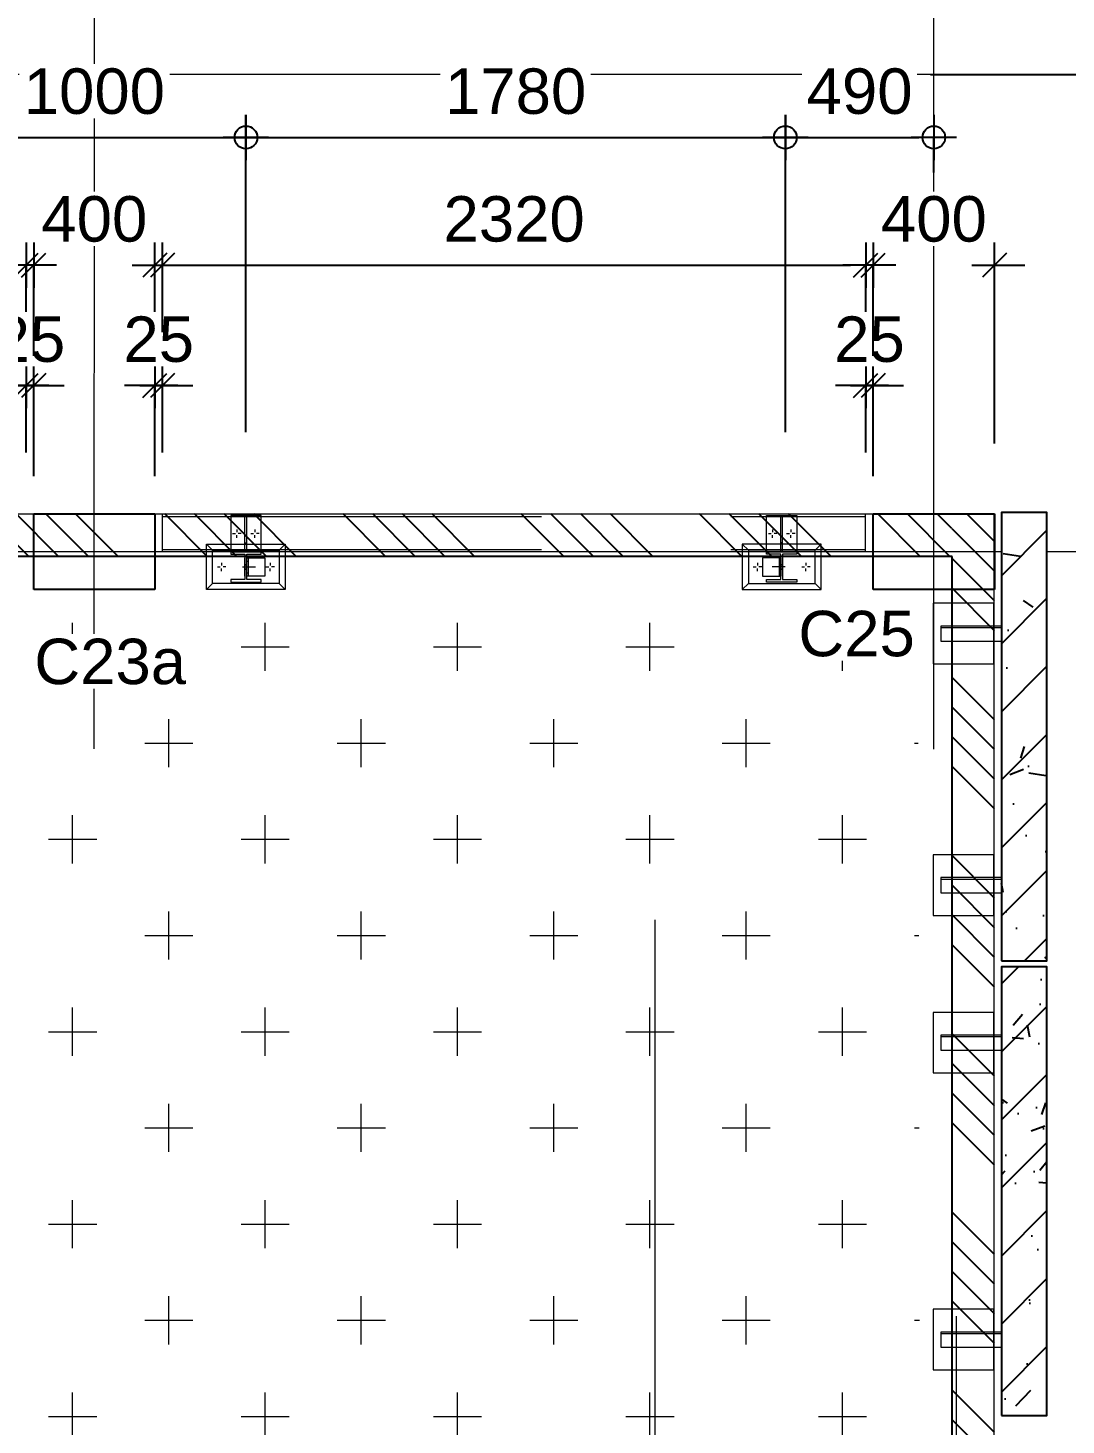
# Model space of a CAD drawing. Header units: millimetres. Extents: x 663313 to 1226001, y 1431724 to 1620898.
# Drawn here: x 663628.987 to 663632.412, y 1524776.577 to 1524781.188 of the extents above; entities that cross this region are included whole.
import ezdxf

# ---------------------------------------------------------------- set-up
doc = ezdxf.new("R2010")
doc.units = ezdxf.units.MM
for name, pattern in [('Grid Line', [22.225, 12.7, -3.175000000000001, 3.175000000000001, -3.175000000000001]), ('HIDDEN', [0.375, 0.25, -0.125]), ('XKITLINE00', [0]), ('XKITLINE02', [4, 2, -2])]:
    doc.linetypes.add(name, pattern=pattern)
doc.layers.get('Defpoints').update_dxf_attribs({"color": 140})
for name, color, linetype in [('000 - CONCRETE_COL_HATCH_', 251, 'Continuous'), ('000 - CONCRETE_PRECAST_CUT_COLOR_4', 4, 'Continuous'), ('000 - CONCRETE_PRECAST_MAIN_COLOR_1', 1, 'Continuous'), ('000 - CONCRETE_PRECAST_WIPEOUT_', 250, 'Continuous'), ('000 - D I M', 1, 'Continuous'), ('BR', 6, 'Continuous'), ('CVA044__', 2, 'Continuous'), ('DIM', 1, 'Continuous'), ('TEXT', 3, 'Continuous')]:
    doc.layers.add(name, color=color, linetype=linetype)
for name, color, linetype, lineweight in [('A-FLOR-E', 2, 'Continuous', 9), ('Bolt', 7, 'Continuous', 0), ('Part', 2, 'Continuous', 0), ('S-GRID', 1, 'Continuous', 9)]:
    doc.layers.add(name, color=color, linetype=linetype, lineweight=lineweight)
doc.styles.add('Arial', font='arial.ttf')
doc.dimstyles.new('Dim-Cen', dxfattribs={"dimscale": 0.05, "dimtxt": 3, "dimasz": 1, "dimexe": 0, "dimexo": 1, "dimgap": 1.5, "dimtad": 1, "dimdec": 0, "dimlfac": 1000, "dimzin": 1, "dimdsep": 46, "dimtxsty": 'Arial', "dimblk": 'CEN1', "dimcen": 0.09, "dimclrd": 1, "dimclre": 49, "dimclrt": 3, "dimadec": 0, "dimazin": 0, "dimtfac": 1, "dimtdec": 0, "dimtix": 1, "dimtofl": 0, "dimtmove": 2, "dimatfit": 3, "dimfxl": 1, "dimtfill": 1, "dimtolj": 1, "dimtzin": 0, "dimarcsym": 1})
doc.dimstyles.new('Dim-End', dxfattribs={"dimscale": 0.05, "dimtxt": 3, "dimasz": 1, "dimexe": 0, "dimexo": 2.5, "dimgap": 1.5, "dimtad": 1, "dimdec": 0, "dimlfac": 1000, "dimzin": 1, "dimdsep": 46, "dimtxsty": 'Arial', "dimblk": 'END', "dimcen": 0.09, "dimclrd": 1, "dimclre": 49, "dimclrt": 3, "dimadec": 0, "dimazin": 0, "dimtfac": 1, "dimtdec": 0, "dimtix": 1, "dimtofl": 0, "dimtmove": 2, "dimatfit": 3, "dimfxl": 1, "dimtfill": 1, "dimtfillclr": 256, "dimtolj": 1, "dimtzin": 0, "dimarcsym": 0})

# ---------------------------------------------------------------- blocks, each defined once
blk = doc.blocks.new('END')
at = {"color": 1}
for p, q in [((0, 1.5), (0, -1.5)), ((1.5, 0), (-1.5, 0))]:
    blk.add_line(p, q, dxfattribs=at)
at = {"color": 3}
blk.add_line((-0.7954951288348298, -0.7954951288348866), (0.7954951288348866, 0.7954951288348298), dxfattribs=at)
blk = doc.blocks.new('*D4367')
at = {"layer": '000 - D I M', "color": 49, "lineweight": -2, "transparency": 16777216}
for p, q in [((663626.6813438102, 1524780.184057588), (663626.6813438102, 1524780.405155218)), ((663628.9813439604, 1524780.184057588), (663628.9813439604, 1524780.405155218))]:
    blk.add_line(p, q, dxfattribs=at)
at = {"layer": '000 - D I M', "color": 1, "lineweight": -2, "transparency": 16777216}
blk.add_line((663626.7313438102, 1524780.405155218), (663628.9313439603, 1524780.405155218), dxfattribs=at)
at = {"layer": 'Defpoints', "color": 0, "transparency": 16777216}
for p in [(663628.9813439604, 1524780.405155218), (663626.6813438102, 1524780.059057588), (663628.9813439604, 1524780.059057588)]:
    blk.add_point(p, dxfattribs=at)
at = {"layer": '000 - D I M', "color": 1, "lineweight": -2, "transparency": 16777216, "xscale": 0.05, "yscale": 0.05, "zscale": 0.05, "rotation": 180}
blk.add_blockref('END', (663626.6813438102, 1524780.405155218), dxfattribs=at)
at = {"layer": '000 - D I M', "color": 1, "lineweight": -2, "transparency": 16777216, "xscale": 0.05, "yscale": 0.05, "zscale": 0.05}
blk.add_blockref('END', (663628.9813439604, 1524780.405155218), dxfattribs=at)
at = {"layer": '000 - D I M', "color": 3, "transparency": 16777216, "insert": (663627.8313438853, 1524780.556792326), "char_height": 0.15, "attachment_point": 5, "style": 'Arial', "bg_fill": 3, "box_fill_scale": 1.1, "bg_fill_color": 256, "bg_fill_true_color": 13158600, "bg_fill_transparency": 0}
blk.add_mtext('\\A1;2300', dxfattribs=at)
blk = doc.blocks.new('*D4368')
at = {"layer": '000 - D I M', "color": 1, "lineweight": -2, "transparency": 16777216}
for p, q in [((663628.9313439601, 1524780.008206837), (663628.8813439602, 1524780.008206837)), ((663629.0563109141, 1524780.008206837), (663629.106310914, 1524780.008206837))]:
    blk.add_line(p, q, dxfattribs=at)
at = {"layer": '000 - D I M', "color": 49, "lineweight": -2, "transparency": 16777216}
for p, q in [((663628.9813439602, 1524779.787109206), (663628.9813439602, 1524780.008206837)), ((663629.0063109141, 1524779.709111219), (663629.0063109141, 1524780.008206837))]:
    blk.add_line(p, q, dxfattribs=at)
at = {"layer": 'Defpoints', "color": 0, "transparency": 16777216}
for p in [(663629.0063109141, 1524780.008206837), (663628.9813439602, 1524779.662109206), (663629.0063109141, 1524779.584111219)]:
    blk.add_point(p, dxfattribs=at)
at = {"layer": '000 - D I M', "color": 1, "lineweight": -2, "transparency": 16777216, "xscale": 0.05, "yscale": 0.05, "zscale": 0.05}
blk.add_blockref('END', (663628.9813439602, 1524780.008206837), dxfattribs=at)
at = {"layer": '000 - D I M', "color": 1, "lineweight": -2, "transparency": 16777216, "xscale": 0.05, "yscale": 0.05, "zscale": 0.05, "rotation": 180}
blk.add_blockref('END', (663629.0063109141, 1524780.008206837), dxfattribs=at)
at = {"layer": '000 - D I M', "color": 3, "transparency": 16777216, "insert": (663628.993827437, 1524780.159792785), "char_height": 0.15, "attachment_point": 5, "style": 'Arial', "bg_fill": 3, "box_fill_scale": 1.1, "bg_fill_color": 256, "bg_fill_true_color": 13158600, "bg_fill_transparency": 0}
blk.add_mtext('\\A1;25', dxfattribs=at)
blk = doc.blocks.new('*D4369')
at = {"layer": '000 - D I M', "color": 1, "lineweight": -2, "transparency": 16777216}
for p, q in [((663628.9563109142, 1524780.405155218), (663628.9063109143, 1524780.405155218)), ((663629.456310915, 1524780.405155218), (663629.5063109149, 1524780.405155218))]:
    blk.add_line(p, q, dxfattribs=at)
at = {"layer": '000 - D I M', "color": 49, "lineweight": -2, "transparency": 16777216}
for p, q in [((663629.0063109143, 1524780.1060596), (663629.0063109143, 1524780.405155218)), ((663629.4063109149, 1524780.106058462), (663629.4063109149, 1524780.405155218))]:
    blk.add_line(p, q, dxfattribs=at)
at = {"layer": 'Defpoints', "color": 0, "transparency": 16777216}
for p in [(663629.4063109149, 1524780.405155218), (663629.0063109143, 1524779.9810596), (663629.4063109149, 1524779.981058462)]:
    blk.add_point(p, dxfattribs=at)
at = {"layer": '000 - D I M', "color": 1, "lineweight": -2, "transparency": 16777216, "xscale": 0.05, "yscale": 0.05, "zscale": 0.05}
blk.add_blockref('END', (663629.0063109143, 1524780.405155218), dxfattribs=at)
at = {"layer": '000 - D I M', "color": 1, "lineweight": -2, "transparency": 16777216, "xscale": 0.05, "yscale": 0.05, "zscale": 0.05, "rotation": 180}
blk.add_blockref('END', (663629.4063109149, 1524780.405155218), dxfattribs=at)
at = {"layer": '000 - D I M', "color": 3, "transparency": 16777216, "insert": (663629.2063109146, 1524780.556741166), "char_height": 0.15, "attachment_point": 5, "style": 'Arial', "bg_fill": 3, "box_fill_scale": 1.1, "bg_fill_color": 256, "bg_fill_true_color": 13158600, "bg_fill_transparency": 0}
blk.add_mtext('\\A1;400', dxfattribs=at)
blk = doc.blocks.new('*D4370')
at = {"layer": '000 - D I M', "color": 1, "lineweight": -2, "transparency": 16777216}
for p, q in [((663629.3563109149, 1524780.008206837), (663629.3063109149, 1524780.008206837)), ((663629.4813440603, 1524780.008206837), (663629.5313440602, 1524780.008206837))]:
    blk.add_line(p, q, dxfattribs=at)
at = {"layer": '000 - D I M', "color": 49, "lineweight": -2, "transparency": 16777216}
for p, q in [((663629.4063109149, 1524779.709110081), (663629.4063109149, 1524780.008206837)), ((663629.4313440602, 1524779.787109207), (663629.4313440602, 1524780.008206837))]:
    blk.add_line(p, q, dxfattribs=at)
at = {"layer": 'Defpoints', "color": 0, "transparency": 16777216}
for p in [(663629.4313440602, 1524780.008206837), (663629.4313440602, 1524779.662109207), (663629.4063109149, 1524779.584110081)]:
    blk.add_point(p, dxfattribs=at)
at = {"layer": '000 - D I M', "color": 1, "lineweight": -2, "transparency": 16777216, "xscale": 0.05, "yscale": 0.05, "zscale": 0.05}
blk.add_blockref('END', (663629.4063109149, 1524780.008206837), dxfattribs=at)
at = {"layer": '000 - D I M', "color": 1, "lineweight": -2, "transparency": 16777216, "xscale": 0.05, "yscale": 0.05, "zscale": 0.05, "rotation": 180}
blk.add_blockref('END', (663629.4313440602, 1524780.008206837), dxfattribs=at)
at = {"layer": '000 - D I M', "color": 3, "transparency": 16777216, "insert": (663629.4188274876, 1524780.159792785), "char_height": 0.15, "attachment_point": 5, "style": 'Arial', "bg_fill": 3, "box_fill_scale": 1.1, "bg_fill_color": 256, "bg_fill_true_color": 13158600, "bg_fill_transparency": 0}
blk.add_mtext('\\A1;25', dxfattribs=at)
blk = doc.blocks.new('*D4371')
at = {"layer": '000 - D I M', "color": 49, "lineweight": -2, "transparency": 16777216}
for p, q in [((663629.4313440602, 1524780.184057588), (663629.4313440602, 1524780.405155218)), ((663631.7513458603, 1524780.184057588), (663631.7513458603, 1524780.405155218))]:
    blk.add_line(p, q, dxfattribs=at)
at = {"layer": '000 - D I M', "color": 1, "lineweight": -2, "transparency": 16777216}
blk.add_line((663629.4813440603, 1524780.405155218), (663631.7013458603, 1524780.405155218), dxfattribs=at)
at = {"layer": 'Defpoints', "color": 0, "transparency": 16777216}
for p in [(663631.7513458603, 1524780.405155218), (663629.4313440602, 1524780.059057588), (663631.7513458603, 1524780.059057588)]:
    blk.add_point(p, dxfattribs=at)
at = {"layer": '000 - D I M', "color": 1, "lineweight": -2, "transparency": 16777216, "xscale": 0.05, "yscale": 0.05, "zscale": 0.05, "rotation": 180}
blk.add_blockref('END', (663629.4313440602, 1524780.405155218), dxfattribs=at)
at = {"layer": '000 - D I M', "color": 1, "lineweight": -2, "transparency": 16777216, "xscale": 0.05, "yscale": 0.05, "zscale": 0.05}
blk.add_blockref('END', (663631.7513458603, 1524780.405155218), dxfattribs=at)
at = {"layer": '000 - D I M', "color": 3, "transparency": 16777216, "insert": (663630.5913449603, 1524780.556792326), "char_height": 0.15, "attachment_point": 5, "style": 'Arial', "bg_fill": 3, "box_fill_scale": 1.1, "bg_fill_color": 256, "bg_fill_true_color": 13158600, "bg_fill_transparency": 0}
blk.add_mtext('\\A1;2320', dxfattribs=at)
blk = doc.blocks.new('*D4394')
at = {"layer": '000 - D I M', "color": 1, "lineweight": -2, "transparency": 16777216}
for p, q in [((663631.7013458612, 1524780.008206837), (663631.6513458613, 1524780.008206837)), ((663631.8263109166, 1524780.008206837), (663631.8763109165, 1524780.008206837))]:
    blk.add_line(p, q, dxfattribs=at)
at = {"layer": '000 - D I M', "color": 49, "lineweight": -2, "transparency": 16777216}
for p, q in [((663631.7513458612, 1524779.787109206), (663631.7513458612, 1524780.008206837)), ((663631.7763109165, 1524779.709173018), (663631.7763109165, 1524780.008206837))]:
    blk.add_line(p, q, dxfattribs=at)
at = {"layer": 'Defpoints', "color": 0, "transparency": 16777216}
for p in [(663631.7763109165, 1524780.008206837), (663631.7513458612, 1524779.662109206), (663631.7763109165, 1524779.584173018)]:
    blk.add_point(p, dxfattribs=at)
at = {"layer": '000 - D I M', "color": 1, "lineweight": -2, "transparency": 16777216, "xscale": 0.05, "yscale": 0.05, "zscale": 0.05}
blk.add_blockref('END', (663631.7513458612, 1524780.008206837), dxfattribs=at)
at = {"layer": '000 - D I M', "color": 1, "lineweight": -2, "transparency": 16777216, "xscale": 0.05, "yscale": 0.05, "zscale": 0.05, "rotation": 180}
blk.add_blockref('END', (663631.7763109165, 1524780.008206837), dxfattribs=at)
at = {"layer": '000 - D I M', "color": 3, "transparency": 16777216, "insert": (663631.7638283889, 1524780.159792785), "char_height": 0.15, "attachment_point": 5, "style": 'Arial', "bg_fill": 3, "box_fill_scale": 1.1, "bg_fill_color": 256, "bg_fill_true_color": 13158600, "bg_fill_transparency": 0}
blk.add_mtext('\\A1;25', dxfattribs=at)
blk = doc.blocks.new('*D4372')
at = {"layer": '000 - D I M', "color": 1, "lineweight": -2, "transparency": 16777216}
for p, q in [((663631.7263109165, 1524780.405155218), (663631.6763109165, 1524780.405155218)), ((663632.226310917, 1524780.405155218), (663632.2763109169, 1524780.405155218))]:
    blk.add_line(p, q, dxfattribs=at)
at = {"layer": '000 - D I M', "color": 49, "lineweight": -2, "transparency": 16777216}
for p, q in [((663631.7763109165, 1524780.106121399), (663631.7763109165, 1524780.405155218)), ((663632.1763109169, 1524779.81656233), (663632.1763109169, 1524780.405155218))]:
    blk.add_line(p, q, dxfattribs=at)
at = {"layer": 'Defpoints', "color": 0, "transparency": 16777216}
for p in [(663632.1763109169, 1524780.405155218), (663631.7763109165, 1524779.981121399), (663632.1763109169, 1524779.69156233)]:
    blk.add_point(p, dxfattribs=at)
at = {"layer": '000 - D I M', "color": 1, "lineweight": -2, "transparency": 16777216, "xscale": 0.05, "yscale": 0.05, "zscale": 0.05}
blk.add_blockref('END', (663631.7763109165, 1524780.405155218), dxfattribs=at)
at = {"layer": '000 - D I M', "color": 1, "lineweight": -2, "transparency": 16777216, "xscale": 0.05, "yscale": 0.05, "zscale": 0.05, "rotation": 180}
blk.add_blockref('END', (663632.1763109169, 1524780.405155218), dxfattribs=at)
at = {"layer": '000 - D I M', "color": 3, "transparency": 16777216, "insert": (663631.9763109167, 1524780.556741166), "char_height": 0.15, "attachment_point": 5, "style": 'Arial', "bg_fill": 3, "box_fill_scale": 1.1, "bg_fill_color": 256, "bg_fill_true_color": 13158600, "bg_fill_transparency": 0}
blk.add_mtext('\\A1;400', dxfattribs=at)
blk = doc.blocks.new('CEN1')
at = {"color": 1}
for p, q in [((0, 1.5), (0, -1.5)), ((1.5, 0), (-1.5, 0))]:
    blk.add_line(p, q, dxfattribs=at)
at = {"color": 3}
blk.add_circle((0, 0), 0.75, dxfattribs=at)
blk = doc.blocks.new('*D4376')
at = {"layer": '000 - D I M', "color": 49, "lineweight": -2, "transparency": 16777216}
for p, q in [((663628.7063374605, 1524779.853341565), (663628.7063374605, 1524780.826671594)), ((663629.7064627605, 1524779.853341565), (663629.7064627605, 1524780.826671594))]:
    blk.add_line(p, q, dxfattribs=at)
at = {"layer": '000 - D I M', "color": 1, "lineweight": -2, "transparency": 16777216}
blk.add_line((663628.7563374606, 1524780.826671594), (663629.6564627604, 1524780.826671594), dxfattribs=at)
at = {"layer": 'Defpoints', "color": 0, "transparency": 16777216}
for p in [(663629.7064627605, 1524780.826671594), (663628.7063374605, 1524779.803341565), (663629.7064627605, 1524779.803341565)]:
    blk.add_point(p, dxfattribs=at)
at = {"layer": '000 - D I M', "color": 1, "lineweight": -2, "transparency": 16777216, "xscale": 0.05, "yscale": 0.05, "zscale": 0.05, "rotation": 180}
blk.add_blockref('CEN1', (663628.7063374605, 1524780.826671594), dxfattribs=at)
at = {"layer": '000 - D I M', "color": 1, "lineweight": -2, "transparency": 16777216, "xscale": 0.05, "yscale": 0.05, "zscale": 0.05}
blk.add_blockref('CEN1', (663629.7064627605, 1524780.826671594), dxfattribs=at)
at = {"layer": '000 - D I M', "color": 3, "transparency": 16777216, "insert": (663629.2064001105, 1524780.978257542), "char_height": 0.15, "attachment_point": 5, "style": 'Arial', "bg_fill": 3, "box_fill_scale": 1.1, "bg_fill_color": 256, "bg_fill_true_color": 13158600, "bg_fill_transparency": 0}
blk.add_mtext('\\A1;1000', dxfattribs=at)
blk = doc.blocks.new('*D4377')
at = {"layer": '000 - D I M', "color": 49, "lineweight": -2, "transparency": 16777216}
for p, q in [((663629.7064627605, 1524779.853341565), (663629.7064627605, 1524780.826671594)), ((663631.4863216607, 1524779.853341565), (663631.4863216607, 1524780.826671594))]:
    blk.add_line(p, q, dxfattribs=at)
at = {"layer": '000 - D I M', "color": 1, "lineweight": -2, "transparency": 16777216}
blk.add_line((663629.7564627605, 1524780.826671594), (663631.4363216606, 1524780.826671594), dxfattribs=at)
at = {"layer": 'Defpoints', "color": 0, "transparency": 16777216}
for p in [(663631.4863216607, 1524780.826671594), (663629.7064627605, 1524779.803341565), (663631.4863216607, 1524779.803341565)]:
    blk.add_point(p, dxfattribs=at)
at = {"layer": '000 - D I M', "color": 1, "lineweight": -2, "transparency": 16777216, "xscale": 0.05, "yscale": 0.05, "zscale": 0.05, "rotation": 180}
blk.add_blockref('CEN1', (663629.7064627605, 1524780.826671594), dxfattribs=at)
at = {"layer": '000 - D I M', "color": 1, "lineweight": -2, "transparency": 16777216, "xscale": 0.05, "yscale": 0.05, "zscale": 0.05}
blk.add_blockref('CEN1', (663631.4863216607, 1524780.826671594), dxfattribs=at)
at = {"layer": '000 - D I M', "color": 3, "transparency": 16777216, "insert": (663630.5963922106, 1524780.978257542), "char_height": 0.15, "attachment_point": 5, "style": 'Arial', "bg_fill": 3, "box_fill_scale": 1.1, "bg_fill_color": 256, "bg_fill_true_color": 13158600, "bg_fill_transparency": 0}
blk.add_mtext('\\A1;1780', dxfattribs=at)
blk = doc.blocks.new('*D4378')
at = {"layer": '000 - D I M', "color": 49, "lineweight": -2, "transparency": 16777216}
for p, q in [((663631.4863216607, 1524780.376147489), (663631.4863216607, 1524780.826671594)), ((663631.9763233126, 1524780.710791785), (663631.9763233126, 1524780.826671594))]:
    blk.add_line(p, q, dxfattribs=at)
at = {"layer": '000 - D I M', "color": 1, "lineweight": -2, "transparency": 16777216}
blk.add_line((663631.5363216607, 1524780.826671594), (663631.9263233126, 1524780.826671594), dxfattribs=at)
at = {"layer": 'Defpoints', "color": 0, "transparency": 16777216}
for p in [(663631.9763233126, 1524780.826671594), (663631.9763233126, 1524780.660791785), (663631.4863216607, 1524780.326147489)]:
    blk.add_point(p, dxfattribs=at)
at = {"layer": '000 - D I M', "color": 1, "lineweight": -2, "transparency": 16777216, "xscale": 0.05, "yscale": 0.05, "zscale": 0.05, "rotation": 180}
blk.add_blockref('CEN1', (663631.4863216607, 1524780.826671594), dxfattribs=at)
at = {"layer": '000 - D I M', "color": 1, "lineweight": -2, "transparency": 16777216, "xscale": 0.05, "yscale": 0.05, "zscale": 0.05}
blk.add_blockref('CEN1', (663631.9763233126, 1524780.826671594), dxfattribs=at)
at = {"layer": '000 - D I M', "color": 3, "transparency": 16777216, "insert": (663631.7313224867, 1524780.978257542), "char_height": 0.15, "attachment_point": 5, "style": 'Arial', "bg_fill": 3, "box_fill_scale": 1.1, "bg_fill_color": 256, "bg_fill_true_color": 13158600, "bg_fill_transparency": 0}
blk.add_mtext('\\A1;490', dxfattribs=at)
blk = doc.blocks.new('*D4407')
at = {"layer": '000 - D I M', "color": 49, "lineweight": -2, "transparency": 16777216}
for p, q in [((663631.9654101707, 1524781.034102207), (663633.9934956096, 1524781.034102207)), ((663633.220391089, 1524779.459102207), (663633.9934956096, 1524779.459102207))]:
    blk.add_line(p, q, dxfattribs=at)
at = {"layer": '000 - D I M', "color": 1, "lineweight": -2, "transparency": 16777216}
blk.add_line((663633.9934956096, 1524779.509102207), (663633.9934956096, 1524780.984102207), dxfattribs=at)
at = {"layer": 'Defpoints', "color": 0, "transparency": 16777216}
for p in [(663631.9154101707, 1524781.034102207), (663633.9934956096, 1524781.034102207), (663633.1703910889, 1524779.459102207)]:
    blk.add_point(p, dxfattribs=at)
at = {"layer": '000 - D I M', "color": 1, "lineweight": -2, "transparency": 16777216, "xscale": 0.05, "yscale": 0.05, "zscale": 0.05}
for p, rotation in [((663633.9934956096, 1524781.034102207), 90), ((663633.9934956096, 1524779.459102207), 270)]:
    blk.add_blockref('CEN1', p, dxfattribs=dict(at, rotation=rotation))
at = {"layer": '000 - D I M', "color": 3, "transparency": 16777216, "insert": (663633.8419096618, 1524780.246602207), "char_height": 0.15, "attachment_point": 5, "rotation": 90, "style": 'Arial', "bg_fill": 3, "box_fill_scale": 1.1, "bg_fill_color": 256, "bg_fill_true_color": 13158600, "bg_fill_transparency": 0}
blk.add_mtext('\\A1;1575', dxfattribs=at)
blk = doc.blocks.new('*D4408')
at = {"layer": '000 - D I M', "color": 49, "lineweight": -2, "transparency": 16777216}
for p, q in [((663633.5072311216, 1524781.034102208), (663634.5996504205, 1524781.034102208)), ((663632.1950995951, 1524766.234102207), (663634.5996504205, 1524766.234102207))]:
    blk.add_line(p, q, dxfattribs=at)
at = {"layer": '000 - D I M', "color": 1, "lineweight": -2, "transparency": 16777216}
blk.add_line((663634.5996504205, 1524766.284102207), (663634.5996504205, 1524780.984102208), dxfattribs=at)
at = {"layer": 'Defpoints', "color": 0, "transparency": 16777216}
for p in [(663633.4572311216, 1524781.034102208), (663634.5996504205, 1524781.034102208), (663632.1450995951, 1524766.234102207)]:
    blk.add_point(p, dxfattribs=at)
at = {"layer": '000 - D I M', "color": 1, "lineweight": -2, "transparency": 16777216, "xscale": 0.05, "yscale": 0.05, "zscale": 0.05}
for p, rotation in [((663634.5996504205, 1524781.034102208), 90), ((663634.5996504205, 1524766.234102207), 270)]:
    blk.add_blockref('CEN1', p, dxfattribs=dict(at, rotation=rotation))
at = {"layer": '000 - D I M', "color": 3, "transparency": 16777216, "insert": (663634.4480644726, 1524773.634102207), "char_height": 0.15, "attachment_point": 5, "rotation": 90, "style": 'Arial', "bg_fill": 3, "box_fill_scale": 1.1, "bg_fill_color": 256, "bg_fill_true_color": 13158600, "bg_fill_transparency": 0}
blk.add_mtext('\\A1;14800', dxfattribs=at)
blk = doc.blocks.new('*U5722')
blk.add_wipeout([(0, 0), (150.00000002328295, 0), (150.00000002328295, 1479.999900097027), (0, 1479.999900097027)]).dxf.layer = '000 - CONCRETE_PRECAST_WIPEOUT_'
at = {"layer": '000 - CONCRETE_COL_HATCH_'}
h = blk.add_hatch(dxfattribs=at)
h.set_pattern_fill('ANSI31', color=256, angle=-2.197154778051754e-15)
h.set_pattern_definition([(45, (1531882.293100367, 696158.0415849704), (-112.2532015133644, 112.2532015133644), [])])
h.paths.add_polyline_path([(0, 0), (150.0000000232831, 0), (150.0000000232831, 1479.999900097013), (0, 1479.999900097013)])
h = blk.add_hatch(dxfattribs=at)
h.set_pattern_fill('AR-CONC', color=256, scale=0.05, angle=-2.197154778051754e-15)
h.set_pattern_definition([(49.99999999999999, (1531882.293100367, 695178.0416848734), (455.46167249001, -39.84771384725773), [47.62500000000001, -523.8750000000001]), (355, (1531882.293100367, 695178.0416848734), (-88.10855356242332, 477.6421130975879), [38.10000000000001, -419.1014604250001]), (100.4514447, (1531920.248117866, 695174.7210511233), (367.3531177258832, 437.7943797804878), [40.47502200000001, -445.2256115000001]), (46.18420000000002, (1531882.293100367, 695305.0416848734), (677.6976022303248, -105.1058198318179), [71.43749999999999, -785.8124999999999]), (96.63555760999996, (1531938.767850367, 695296.2829348735), (593.5103351287576, 618.5653114943038), [60.71255785000001, -667.8390204000001]), (351.1841511700001, (1531882.293100367, 695305.0416848734), (593.5103351624426, 618.5653114638317), [57.149917675, -628.6493298]), (21, (1531945.793100367, 695273.2916848734), (379.0359781728312, -255.662995467719), [47.62500000000001, -523.875]), (326.0000000000001, (1531945.793100367, 695273.2916848734), (154.5050708691177, 460.4699153057982), [38.1, -419.1]), (71.45144499999999, (1531977.379431867, 695251.9864351234), (533.5410481967904, 204.8069222147631), [40.475022, -445.224844]), (37.50000000000001, (1531882.293100367, 695178.0416848734), (7.721508126479551, 211.3875971828828), [0, -414.02, 0, -425.45, 0, -420.6875]), (7.499999999999998, (1531882.293100367, 695178.0416848734), (167.0491562757644, 250.4514370452988), [0, -242.57, 0, -404.495, 0, -160.3375]), (327.5, (1531740.688100367, 695178.0416848734), (338.9764879171785, -14.32185998168362), [0, -158.75, 0, -495.3000000000001, 0, -657.2250000000001]), (317.5, (1531677.188100367, 695178.0416848734), (370.3229534650451, 63.56622758333257), [0, -206.375, 0, -328.93, 0, -466.725])])
h.paths.add_polyline_path([(0, 0), (150.0000000232831, 0), (150.0000000232831, 1479.999900097013), (0, 1479.999900097013)])
at = {"layer": '000 - CONCRETE_PRECAST_MAIN_COLOR_1', "color": 0}
blk.add_lwpolyline([(0, 0), (150.0000000232831, 0), (150.0000000232831, 1479.999900097013), (0, 1479.999900097013)], close=True, dxfattribs=at)
blk = doc.blocks.new('44')
at = {"layer": 'Bolt', "color": 21, "linetype": 'XKITLINE00', "lineweight": 0}
for p, q in [((31.57491332525365, 20.21562250179704), (31.58423732523784, 20.21562250179704)), ((31.57491332525365, 20.21562250179704), (31.58423732523784, 20.21562250179704)), ((31.5889134253373, 20.22962245170493), (31.5889134253373, 20.22029845172074)), ((31.5889134253373, 20.22962245170493), (31.5889134253373, 20.22029845172074)), ((31.5889134253373, 20.20162255177274), (31.5889134253373, 20.21094655175693)), ((31.5889134253373, 20.20162255177274), (31.5889134253373, 20.21094655175693)), ((31.60291337524518, 20.21562250179704), (31.59358937526099, 20.21562250179704)), ((31.60291337524518, 20.21562250179704), (31.59358937526099, 20.21562250179704)), ((31.68491342524044, 20.16562255180907), (31.69423742522463, 20.16562255180907)), ((31.69891337538115, 20.17962250171695), (31.69891337538115, 20.17029850173276)), ((31.69891337538115, 20.15162245172542), (31.69891337538115, 20.16094645170961)), ((31.71291332528904, 20.16562255180907), (31.70358932530485, 20.16562255180907)), ((31.68491342524044, 20.10562255175319), (31.69423742522463, 20.10562255175319)), ((31.69891337538115, 20.11962250177749), (31.69891337538115, 20.1102985017933)), ((31.71291332528904, 20.10562255175319), (31.70358932530485, 20.10562255175319)), ((31.5889134253373, 20.06962255178951), (31.5889134253373, 20.06029855180532)), ((31.5889134253373, 20.06962255178951), (31.5889134253373, 20.06029855180532)), ((31.69891337538115, 20.09162245178595), (31.69891337538115, 20.10094645177014)), ((31.57491332525365, 20.05562245170586), (31.58423732523784, 20.05562245170586)), ((31.57491332525365, 20.05562245170586), (31.58423732523784, 20.05562245170586)), ((31.5889134253373, 20.04162250179797), (31.5889134253373, 20.05094650178216)), ((31.5889134253373, 20.04162250179797), (31.5889134253373, 20.05094650178216)), ((31.60291337524518, 20.05562245170586), (31.59358937526099, 20.05562245170586)), ((31.60291337524518, 20.05562245170586), (31.59358937526099, 20.05562245170586)), ((31.57491062139138, 18.44761935051065), (31.58423462137557, 18.44761935051065)), ((31.57491062139138, 18.44761935051065), (31.58423462137557, 18.44761935051065)), ((31.58891072147503, 18.46161930041853), (31.58891072147503, 18.45229530043434)), ((31.58891072147503, 18.46161930041853), (31.58891072147503, 18.45229530043434)), ((31.60291067138292, 18.44761935051065), (31.59358667139873, 18.44761935051065)), ((31.60291067138292, 18.44761935051065), (31.59358667139873, 18.44761935051065)), ((31.58891072147503, 18.433619250427), (31.58891072147503, 18.44294325041119)), ((31.58891072147503, 18.433619250427), (31.58891072147503, 18.44294325041119)), ((31.68491072137817, 18.39761925046332), (31.69423472136236, 18.39761925046332)), ((31.69891067151889, 18.41161935043056), (31.69891067151889, 18.40229535044637)), ((31.71291062142677, 18.39761925046332), (31.70358662144258, 18.39761925046332)), ((31.69891067151889, 18.38361930043902), (31.69891067151889, 18.39294330042321)), ((31.69891067151889, 18.35161935049109), (31.69891067151889, 18.3422953505069)), ((31.68491072137817, 18.33761925040744), (31.69423472136236, 18.33761925040744)), ((31.69891067151889, 18.32361930049956), (31.69891067151889, 18.33294330048375)), ((31.71291062142677, 18.33761925040744), (31.70358662144258, 18.33761925040744)), ((31.57491062139138, 18.28761930041946), (31.58423462137557, 18.28761930041946)), ((31.57491062139138, 18.28761930041946), (31.58423462137557, 18.28761930041946)), ((31.58891072147503, 18.30161925044376), (31.58891072147503, 18.29229525045957)), ((31.58891072147503, 18.30161925044376), (31.58891072147503, 18.29229525045957)), ((31.58891072147503, 18.27361935051158), (31.58891072147503, 18.28294335049577)), ((31.58891072147503, 18.27361935051158), (31.58891072147503, 18.28294335049577)), ((31.60291067138292, 18.28761930041946), (31.59358667139873, 18.28761930041946)), ((31.60291067138292, 18.28761930041946), (31.59358667139873, 18.28761930041946))]:
    blk.add_line(p, q, dxfattribs=at)
at = {"layer": 'Bolt', "color": 21, "linetype": 'XKITLINE02', "lineweight": 0}
for p, q in [((31.5694134251678, 20.13262255175505), (31.5694134251678, 20.12762245174963)), ((31.58191337529547, 20.13262255175505), (31.58191337529547, 20.1386225518072)), ((31.58191337529547, 20.1386225518072), (31.58191337529547, 20.13262255175505)), ((31.5889134253373, 20.14654255181085), (31.5889134253373, 20.10362245177384)), ((31.59591332520336, 20.13262255175505), (31.59591332520336, 20.1386225518072)), ((31.59591332520336, 20.1386225518072), (31.59591332520336, 20.13262255175505)), ((31.60841342527397, 20.13262255175505), (31.60841342527397, 20.12762245174963)), ((31.58891072147503, 18.35669925040565), (31.58891072147503, 18.39961935044266)), ((31.56941072130553, 18.37061925046146), (31.56941072130553, 18.37561935046688)), ((31.58191067143321, 18.37061925046146), (31.58191067143321, 18.36461925040931)), ((31.58191067143321, 18.36461925040931), (31.58191067143321, 18.37061925046146)), ((31.59591062134109, 18.37061925046146), (31.59591062134109, 18.36461925040931)), ((31.59591062134109, 18.36461925040931), (31.59591062134109, 18.37061925046146)), ((31.6084107214117, 18.37061925046146), (31.6084107214117, 18.37561935046688))]:
    blk.add_line(p, q, dxfattribs=at)
at = {"layer": 'Part', "color": 251, "linetype": 'HIDDEN', "lineweight": 0, "ltscale": 5}
for p, q in [((31.64690716122254, 20.41062662680633), (31.64690716122254, 18.09262202680111)), ((31.75590706127673, 20.41062662680633), (31.75590706127673, 18.09262202680111))]:
    blk.add_line(p, q, dxfattribs=at)
at = {"layer": 'Part', "lineweight": 0}
for p, q in [((31.51391342538386, 20.26562245178502), (31.5339133753439, 20.24562250170857)), ((31.51391342538386, 20.00562250171788), (31.5339133753439, 20.02562245179433)), ((31.5139107215216, 18.49761930049863), (31.53391067148164, 18.47761935042217)), ((31.5139107215216, 18.23761935043149), (31.53391067148164, 18.25761930050794))]:
    blk.add_line(p, q, dxfattribs=at)
at = {"layer": 'Part', "color": 252, "linetype": 'HIDDEN', "lineweight": 0, "ltscale": 2}
for p, q in [((31.64391332538776, 20.24562250170857), (31.66391342529073, 20.26562245178502)), ((31.64391332538776, 20.02562245179433), (31.66391342529073, 20.00562250171788)), ((31.64391062152549, 18.47761935042217), (31.66391072142846, 18.49761930049863)), ((31.64391062152549, 18.25761930050794), (31.66391072142846, 18.23761935043149))]:
    blk.add_line(p, q, dxfattribs=at)
at = {"layer": 'Part', "color": 21, "linetype": 'XKITLINE02', "lineweight": 0}
for p, q in [((31.63891337532527, 20.1856225017691), (31.63891337532527, 20.0856224517338)), ((31.55891342530936, 20.1386225518072), (31.61891342536524, 20.1386225518072)), ((31.55891342530936, 20.13262255175505), (31.61891342536524, 20.13262255175505)), ((31.66891337535321, 20.1386225518072), (31.66891337535321, 20.13262255175505)), ((31.63891067146301, 18.3176193004474), (31.63891067146301, 18.41761935048271)), ((31.55891072144709, 18.37061925046146), (31.61891072150297, 18.37061925046146)), ((31.55891072144709, 18.36461925040931), (31.61891072150297, 18.36461925040931)), ((31.66891067149095, 18.36461925040931), (31.66891067149095, 18.37061925046146)), ((29.05889386124886, 17.8426197267836), (29.05889386124886, 17.64261977677234)), ((30.03889801120363, 17.8426197267836), (30.03889801120363, 17.64261977677234)), ((30.55889386124886, 17.8426197267836), (30.55889386124886, 17.64261977677234)), ((31.38889801129676, 17.8426197267836), (31.38889801129676, 17.64261977677234))]:
    blk.add_line(p, q, dxfattribs=at)
at = {"layer": 'Part', "linetype": 'XKITLINE02', "lineweight": 0}
for p, q in [((31.61891342536524, 20.12762245174963), (31.55891342530936, 20.12762245174963)), ((31.63891337532527, 20.1386225518072), (31.7589133752042, 20.1386225518072)), ((31.63891337532527, 20.13262255175505), (31.7589133752042, 20.13262255175505)), ((31.61891072150297, 18.37561935046688), (31.55891072144709, 18.37561935046688)), ((31.63891067146301, 18.37061925046146), (31.75891067134194, 18.37061925046146)), ((31.63891067146301, 18.36461925040931), (31.75891067134194, 18.36461925040931))]:
    blk.add_line(p, q, dxfattribs=at)
at = {"layer": 'Part', "color": 4, "lineweight": 0}
blk.add_lwpolyline([(31.63890706142388, 18.09262202680111), (31.63890706142388, 20.41062662680633), (31.76390716130823, 20.41062662680633), (31.76390716130823, 18.09262202680111), (31.63890706142388, 18.09262202680111)], dxfattribs=at)
at = {"layer": 'Part', "lineweight": 0}
for points in [[(31.63891337532527, 20.00562250171788), (31.51391342538386, 20.00562250171788), (31.51391342538386, 20.26562245178502), (31.63891337532527, 20.26562245178502)], [(31.63891337532527, 20.02562245179433), (31.5339133753439, 20.02562245179433), (31.5339133753439, 20.24562250170857), (31.63891337532527, 20.24562250170857)], [(31.63891067146301, 18.49761930049863), (31.5139107215216, 18.49761930049863), (31.5139107215216, 18.23761935043149), (31.63891067146301, 18.23761935043149)], [(31.63891067146301, 18.47761935042217), (31.53391067148164, 18.47761935042217), (31.53391067148164, 18.25761930050794), (31.63891067146301, 18.25761930050794)]]:
    blk.add_lwpolyline(points, dxfattribs=at)
at = {"layer": 'Part', "color": 252, "linetype": 'HIDDEN', "lineweight": 0, "ltscale": 2}
for points in [[(31.63891337532527, 20.26562245178502), (31.66391342529073, 20.26562245178502), (31.66391342529073, 20.00562250171788), (31.63891337532527, 20.00562250171788)], [(31.63891337532527, 20.24562250170857), (31.64391332538776, 20.24562250170857), (31.64391332538776, 20.02562245179433), (31.63891337532527, 20.02562245179433)], [(31.63891067146301, 18.23761935043149), (31.66391072142846, 18.23761935043149), (31.66391072142846, 18.49761930049863), (31.63891067146301, 18.49761930049863)], [(31.63891067146301, 18.25761930050794), (31.64391062152549, 18.25761930050794), (31.64391062152549, 18.47761935042217), (31.63891067146301, 18.47761935042217)]]:
    blk.add_lwpolyline(points, dxfattribs=at)
at = {"layer": 'Part', "linetype": 'XKITLINE02', "lineweight": 0}
for points in [[(31.63891337532527, 20.1856225017691), (31.63091342523671, 20.1856225017691), (31.63091342523671, 20.1386225518072), (31.54691342520505, 20.1386225518072), (31.54691342520505, 20.1856225017691), (31.53891332517355, 20.1856225017691), (31.53891332517355, 20.0856224517338), (31.54691342520505, 20.0856224517338), (31.54691342520505, 20.13262255175505), (31.63091342523671, 20.13262255175505), (31.63091342523671, 20.0856224517338), (31.63891337532527, 20.0856224517338)], [(31.63891067146301, 18.3176193004474), (31.63091072137445, 18.3176193004474), (31.63091072137445, 18.36461925040931), (31.54691072134278, 18.36461925040931), (31.54691072134278, 18.3176193004474), (31.53891062131129, 18.3176193004474), (31.53891062131129, 18.41761935048271), (31.54691072134278, 18.41761935048271), (31.54691072134278, 18.37061925046146), (31.63091072137445, 18.37061925046146), (31.63091072137445, 18.41761935048271), (31.63891067146301, 18.41761935048271)]]:
    blk.add_lwpolyline(points, close=True, dxfattribs=at)
for points in [[(31.63891337532527, 20.0856224517338), (31.7589133752042, 20.0856224517338), (31.7589133752042, 20.1856225017691), (31.63891337532527, 20.1856225017691)], [(31.61891342536524, 20.13262255175505), (31.61891342536524, 20.07262255181558), (31.55891342530936, 20.07262255181558), (31.55891342530936, 20.13262255175505)], [(31.61891072150297, 18.37061925046146), (31.61891072150297, 18.43061925040092), (31.55891072144709, 18.43061925040092), (31.55891072144709, 18.37061925046146)], [(31.63891067146301, 18.41761935048271), (31.75891067134194, 18.41761935048271), (31.75891067134194, 18.3176193004474), (31.63891067146301, 18.3176193004474)]]:
    blk.add_lwpolyline(points, dxfattribs=at)
at = {"layer": 'Part', "color": 21, "linetype": 'HIDDEN', "lineweight": 0, "ltscale": 8}
for points in [[(29.13889801129676, 17.66761967679486), (29.13889801129676, 17.86761977674905), (28.93889806140191, 17.86761977674905), (28.93889806140191, 17.66761967679486)], [(30.11890216125153, 17.66761967679486), (30.11890216125153, 17.86761977674905), (29.91890221135668, 17.86761977674905), (29.91890221135668, 17.66761967679486)], [(30.63889801129676, 17.66761967679486), (30.63889801129676, 17.86761977674905), (30.43889806140191, 17.86761977674905), (30.43889806140191, 17.66761967679486)], [(31.46890216134466, 17.66761967679486), (31.46890216134466, 17.86761977674905), (31.26890221144981, 17.86761977674905), (31.26890221144981, 17.66761967679486)]]:
    blk.add_lwpolyline(points, close=True, dxfattribs=at)
at = {"layer": 'Part', "color": 21, "linetype": 'XKITLINE02', "lineweight": 0}
for points in [[(29.06389381131135, 17.64261977677234), (29.06389381131135, 17.8426197267836), (29.01389386132337, 17.8426197267836), (29.01389386132337, 17.64261977677234)], [(30.04389796126611, 17.64261977677234), (30.04389796126611, 17.8426197267836), (29.99389801127813, 17.8426197267836), (29.99389801127813, 17.64261977677234)], [(30.56389381131135, 17.64261977677234), (30.56389381131135, 17.8426197267836), (30.51389386132337, 17.8426197267836), (30.51389386132337, 17.64261977677234)], [(31.39389796135924, 17.64261977677234), (31.39389796135924, 17.8426197267836), (31.34389801137127, 17.8426197267836), (31.34389801137127, 17.64261977677234)]]:
    blk.add_lwpolyline(points, dxfattribs=at)
at = {"layer": 'Part', "color": 21, "lineweight": 0, "ltscale": 8}
for points in [[(28.78889806126222, 17.64261977677234), (30.26889796135924, 17.64261977677234), (30.26889796135924, 17.49261977674905), (28.78889806126222, 17.49261977674905), (28.78889806126222, 17.64261977677234)], [(30.28889806126222, 17.64261977677234), (31.76889796135924, 17.64261977677234), (31.76889796135924, 17.49261977674905), (30.28889806126222, 17.49261977674905), (30.28889806126222, 17.64261977677234)]]:
    blk.add_lwpolyline(points, dxfattribs=at)
at = {"layer": 'Part', "color": 21, "linetype": 'HIDDEN', "lineweight": 0, "ltscale": 8}
for points in [[(28.93889806140191, 17.64261977677234), (28.93889806140191, 17.63261987676378), (29.13889801129676, 17.63261987676378), (29.13889801129676, 17.64261977677234)], [(29.91890221135668, 17.64261977677234), (29.91890221135668, 17.63261987676378), (30.11890216125153, 17.63261987676378), (30.11890216125153, 17.64261977677234)], [(30.43889806140191, 17.64261977677234), (30.43889806140191, 17.63261987676378), (30.63889801129676, 17.63261987676378), (30.63889801129676, 17.64261977677234)], [(31.26890221144981, 17.64261977677234), (31.26890221144981, 17.63261987676378), (31.46890216134466, 17.63261987676378), (31.46890216134466, 17.64261977677234)]]:
    blk.add_lwpolyline(points, dxfattribs=at)
at = {"layer": '000 - CONCRETE_PRECAST_CUT_COLOR_4', "xscale": 0.0009999999999999994, "yscale": 0.0009999999999999994, "zscale": 0.0009999999999999994, "rotation": 270}
blk.add_blockref('*U5722', (28.78889806126222, 17.64261977677234), dxfattribs=at)
blk.add_blockref('*U5722', (30.28889806126222, 17.64261977677234), dxfattribs=at)

msp = doc.modelspace()

# ---------------------------------------------------------------- hatches: boundary and pattern name
at = {"layer": 'A-FLOR-E'}
h = msp.add_hatch(dxfattribs=at)
h.set_pattern_fill('CROSS', color=250, scale=0.05)
h.set_pattern_definition([(0, (0.07999999995809048, 0), (0.3175, 0.3175), [0.15875, -0.4762500000000001]), (90, (0.1593750000465661, -0.07937499997206032), (-0.3175, 0.3175), [0.15875, -0.4762500000000001])])
h.paths.add_polyline_path([(663627.066038432, 1524772.824103911), (663627.0661385674, 1524767.673865708), (663631.9479712383, 1524767.673748171), (663631.9239859073, 1524779.334169423), (663624.441404544, 1524779.3339958), (663624.441368052, 1524777.549103664), (663625.0664007482, 1524777.549088448), (663625.0661871828, 1524772.824100503)])
at = {"layer": 'TEXT'}
h = msp.add_hatch(dxfattribs=at)
h.set_pattern_fill('ANSI34', color=251, scale=0.02183100767730448, angle=389.6127377210304)
h.set_pattern_definition([(314.9986051339039, (663639.0178400609, 1524760.887487768), (0.2940792195837634, 0.2940649012116099), []), (314.9986051339039, (663639.0178376746, 1524760.789463705), (0.2940792195837634, 0.2940649012116099), []), (314.9986051339039, (663639.0178352883, 1524760.691439643), (0.2940792195837634, 0.2940649012116099), []), (314.9986051339039, (663639.0178329016, 1524760.593415362), (0.2940792195837634, 0.2940649012116099), [])])
h.paths.add_polyline_path([(663629.2063109144, 1524779.584066676), (663629.2063075062, 1524779.444066781), (663632.0356072839, 1524779.443997904), (663632.0356105138, 1524779.583997635)], flags=17)
h.paths.add_polyline_path([(663626.4559833398, 1524779.444133739), (663626.4559867482, 1524779.584133958), (663624.304053355, 1524779.584186396), (663624.3040499473, 1524779.444186126)])
h.paths.add_polyline_path([(663626.455986748, 1524779.584133931), (663626.4559833398, 1524779.444133738), (663629.206307506, 1524779.444066782), (663629.2063109144, 1524779.584066877)], flags=17)
h.paths.add_polyline_path([(663632.1765956045, 1524779.584161061), (663632.0365942232, 1524779.584168895), (663632.0363043374, 1524767.77408875), (663627.0660793292, 1524767.774190725), (663627.0660659247, 1524772.824069621), (663625.0661596898, 1524772.824134793), (663625.0664007491, 1524777.549088449), (663624.4416664601, 1524777.549103658), (663624.441404544, 1524779.459100503), (663624.3014045442, 1524779.45910391), (663624.3013651897, 1524777.409107721), (663624.9263973408, 1524777.409091856), (663624.9262860953, 1524772.684131382), (663626.9262012905, 1524772.684073032), (663626.9260805682, 1524767.63420347), (663632.1763021124, 1524767.634090254)])

# ---------------------------------------------------------------- linework, layer by layer
at = {"layer": 'BR', "color": 1, "linetype": 'HIDDEN', "ltscale": 5}
for points in [[(663629.0063048317, 1524779.334240453), (663629.0063109174, 1524779.584240453), (663629.4063109178, 1524779.584230716), (663629.4063048316, 1524779.334230716)], [(663631.7763048308, 1524779.334173018), (663631.7763109165, 1524779.584173018), (663632.1763109169, 1524779.584163281), (663632.1763048307, 1524779.334163281)]]:
    msp.add_lwpolyline(points, close=True, dxfattribs=at)
at = {"layer": 'DIM'}
msp.add_line((663632.0363062229, 1524779.443997876), (663624.4414067969, 1524779.444182787), dxfattribs=at)
msp.add_lwpolyline([(663632.0363056031, 1524767.673805688), (663632.0363062229, 1524779.443997885)], dxfattribs=at)
at = {"layer": 'Part', "linetype": 'XKITLINE00', "lineweight": 0}
msp.add_lwpolyline([(663624.3032121238, 1524779.584116454), (663632.1739861076, 1524779.584102207), (663632.1739885425, 1524767.634135689), (663626.9261421426, 1524767.63415809)], dxfattribs=at)
msp.add_lwpolyline([(663625.0660859074, 1524772.824102207), (663625.0660859076, 1524777.549237407), (663624.4409817075, 1524777.549237407), (663624.4409817075, 1524779.444124208), (663632.0339861074, 1524779.444102605), (663632.0339885424, 1524767.774136287), (663627.0661421425, 1524767.774157492), (663627.0661397073, 1524772.824102207)], close=True, dxfattribs=at)
at = {"layer": 'S-GRID', "linetype": 'Grid Line'}
msp.add_line((663631.0558145232, 1524759.194185692), (663631.0564319433, 1524783.792108586), dxfattribs=at)
at = {"layer": 'S-GRID', "color": 251, "linetype": 'Grid Line', "ltscale": 0.6}
for p, q in [((663629.2062920278, 1524778.808277669), (663629.2063718586, 1524782.087422801)), ((663631.9762920267, 1524778.808210209), (663631.9763718593, 1524782.087422801)), ((663632.0510365108, 1524765.506514294), (663632.0513267023, 1524777.426496925))]:
    msp.add_line(p, q, dxfattribs=at)
at = {"layer": 'S-GRID', "linetype": 'Grid Line'}
msp.add_lwpolyline([(663635.2981749604, 1524781.034102207), (663600.751790838, 1524781.034102207)], dxfattribs=at)
at = {"layer": 'S-GRID', "color": 251, "linetype": 'Grid Line', "ltscale": 0.6}
msp.add_lwpolyline([(663633.9560656752, 1524779.459102207), (663621.9020325334, 1524779.459102207)], dxfattribs=at)

# ---------------------------------------------------------------- dimensions: what is measured, and where the dimension line sits
at = {"layer": '000 - D I M'}
dim = msp.add_linear_dim(base=(663628.9813439604, 1524780.405155218), p1=(663626.6813438102, 1524780.059057588), p2=(663628.9813439604, 1524780.059057588), dimstyle='Dim-End', dxfattribs=at)
dim.commit()
dim.dimension.update_dxf_attribs({"geometry": '*D4367', "text_midpoint": (663627.8313438853, 1524780.556792326)})

# ---------------------------------------------------------------- next in the draw order: texts
at = {"layer": 'CVA044__', "color": 3, "char_height": 0.1499999999998654, "attachment_point": 5, "style": 'Arial', "bg_fill": 3, "box_fill_scale": 1.1, "bg_fill_color": 256, "bg_fill_true_color": 13158600, "bg_fill_transparency": 0}
for s, insert in [('\\A1;C25', (663631.7213409579, 1524779.188258313)), ('\\A1;C23a', (663629.2586887465, 1524779.096248473))]:
    msp.add_mtext(s, dxfattribs=dict(at, insert=insert))

# ---------------------------------------------------------------- next in the draw order: dimensions: what is measured, and where the dimension line sits
at = {"layer": '000 - D I M'}
dim = msp.add_linear_dim(base=(663629.0063109141, 1524780.008206837), p1=(663628.9813439602, 1524779.662109206), p2=(663629.0063109141, 1524779.584111219), dimstyle='Dim-End', dxfattribs=at)
dim.commit()
dim.dimension.update_dxf_attribs({"geometry": '*D4368', "text_midpoint": (663628.993827437, 1524780.159792785)})

# ---------------------------------------------------------------- next in the draw order: dimensions: what is measured, and where the dimension line sits
dim = msp.add_linear_dim(base=(663629.4063109149, 1524780.405155218), p1=(663629.0063109143, 1524779.9810596), p2=(663629.4063109149, 1524779.981058462), dimstyle='Dim-End', dxfattribs=at)
dim.commit()
dim.dimension.update_dxf_attribs({"geometry": '*D4369', "text_midpoint": (663629.2063109146, 1524780.556741166)})

# ---------------------------------------------------------------- next in the draw order: dimensions: what is measured, and where the dimension line sits
dim = msp.add_linear_dim(base=(663629.4313440602, 1524780.008206837), p1=(663629.4063109149, 1524779.584110081), p2=(663629.4313440602, 1524779.662109207), dimstyle='Dim-End', dxfattribs=at)
dim.commit()
dim.dimension.update_dxf_attribs({"geometry": '*D4370', "text_midpoint": (663629.4188274876, 1524780.159792785)})

# ---------------------------------------------------------------- next in the draw order: dimensions: what is measured, and where the dimension line sits
dim = msp.add_linear_dim(base=(663631.7513458603, 1524780.405155218), p1=(663629.4313440602, 1524780.059057588), p2=(663631.7513458603, 1524780.059057588), dimstyle='Dim-End', dxfattribs=at)
dim.commit()
dim.dimension.update_dxf_attribs({"geometry": '*D4371', "text_midpoint": (663630.5913449603, 1524780.556792326)})

# ---------------------------------------------------------------- next in the draw order: dimensions: what is measured, and where the dimension line sits
for base, p1, p2, dimstyle, picture, middle in [((663629.7064627605, 1524780.826671594), (663628.7063374605, 1524779.803341565), (663629.7064627605, 1524779.803341565), 'Dim-Cen', '*D4376', (663629.2064001105, 1524780.978257542)), ((663631.7763109165, 1524780.008206837), (663631.7513458612, 1524779.662109206), (663631.7763109165, 1524779.584173018), 'Dim-End', '*D4394', (663631.7638283889, 1524780.159792785))]:
    dim = msp.add_linear_dim(base=base, p1=p1, p2=p2, dimstyle=dimstyle, dxfattribs=at)
    dim.commit()
    dim.dimension.update_dxf_attribs({"geometry": picture, "text_midpoint": middle})

# ---------------------------------------------------------------- next in the draw order: dimensions: what is measured, and where the dimension line sits
for base, p1, p2, dimstyle, picture, middle in [((663631.4863216607, 1524780.826671594), (663629.7064627605, 1524779.803341565), (663631.4863216607, 1524779.803341565), 'Dim-Cen', '*D4377', (663630.5963922106, 1524780.978257542)), ((663632.1763109169, 1524780.405155218), (663631.7763109165, 1524779.981121399), (663632.1763109169, 1524779.69156233), 'Dim-End', '*D4372', (663631.9763109167, 1524780.556741166))]:
    dim = msp.add_linear_dim(base=base, p1=p1, p2=p2, dimstyle=dimstyle, dxfattribs=at)
    dim.commit()
    dim.dimension.update_dxf_attribs({"geometry": picture, "text_midpoint": middle})

# ---------------------------------------------------------------- next in the draw order: dimensions: what is measured, and where the dimension line sits
dim = msp.add_linear_dim(base=(663631.9763233126, 1524780.826671594), p1=(663631.4863216607, 1524780.326147489), p2=(663631.9763233126, 1524780.660791785), dimstyle='Dim-Cen', dxfattribs=at)
dim.commit()
dim.dimension.update_dxf_attribs({"geometry": '*D4378', "text_midpoint": (663631.7313224867, 1524780.978257542)})

# ---------------------------------------------------------------- next in the draw order: dimensions: what is measured, and where the dimension line sits
dim = msp.add_linear_dim(base=(663633.9934956096, 1524781.034102207), p1=(663633.1703910887, 1524779.459102207), p2=(663631.9154101704, 1524781.034102207), angle=90, dimstyle='Dim-Cen', dxfattribs=at)
dim.commit()
dim.dimension.update_dxf_attribs({"geometry": '*D4407', "text_midpoint": (663633.8419096618, 1524780.246602207)})

# ---------------------------------------------------------------- next in the draw order: dimensions: what is measured, and where the dimension line sits
dim = msp.add_linear_dim(base=(663634.5996504205, 1524781.034102208), p1=(663632.1450995948, 1524766.234102207), p2=(663633.4572311214, 1524781.034102207), angle=90, dimstyle='Dim-Cen', dxfattribs=at)
dim.commit()
dim.dimension.update_dxf_attribs({"geometry": '*D4408', "text_midpoint": (663634.4480644726, 1524773.634102207)})

# ---------------------------------------------------------------- next in the draw order: block references
at = {"rotation": 90}
msp.add_blockref('44', (663649.8419824872, 1524747.820202048), dxfattribs=at)

doc.saveas('drawing.dxf')
